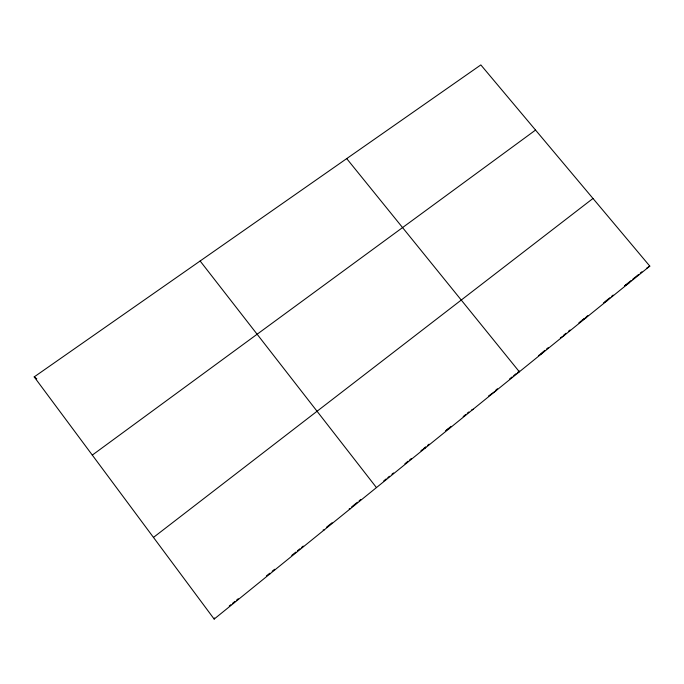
<?xml version="1.0" encoding="UTF-8"?>
<svg xmlns="http://www.w3.org/2000/svg" width="684" height="684" viewBox="0 0 684 684"><rect width="100%" height="100%" fill="white"/><g stroke="black" fill="none" stroke-linecap="round" stroke-linejoin="round"><path stroke-width="1.03" d="M214.16 619.08L649.8 266.119L480.835 64.92L34.2 376.901L214.16 619.08L214.511 617.968M229.251 606.024L230.884 604.699M232.526 603.374L234.98 601.381M236.621 600.056L238.254 598.731M266.409 575.928L269.727 573.243L270.094 573.756M272.172 571.26L274.617 569.276M291.752 555.399L295.83 552.099M297.472 550.765L299.951 548.756M301.61 547.414L303.26 546.08M326.371 527.355L332.073 522.747M351.644 506.895L357.424 502.21M359.083 500.868L360.733 499.534M383.758 480.886L386.203 478.903M387.837 477.577L389.47 476.261M391.915 474.277L393.548 472.952M404.877 463.778L408.091 461.17M409.69 459.87L411.298 458.571M420.942 450.765L422.541 449.465M423.345 448.815L425.799 446.823M427.44 445.498L429.073 444.173M445.429 430.929L451.098 426.337M463.179 416.556L465.599 414.598M467.206 413.29L468.822 411.982M488.504 396.036L496.456 390.359M495.866 390.077L497.482 388.768M509.623 378.936L512.051 376.969M513.667 375.661L516.095 373.695M517.745 372.353L519.404 371.01M540.864 353.637L544.934 350.336M546.567 349.011L548.192 347.694M563.616 335.203L566.027 333.253M568.438 331.304L570.037 330.004M578.869 322.848L581.272 320.899M584.538 318.257L582.075 320.249L586.034 317.786M586.188 316.923L587.83 315.598M605.049 301.644L609.906 297.711M611.522 296.403L613.138 295.086M631.11 280.534L624.475 285.912L628.861 283.091M632.768 279.192L638.574 274.489M640.233 273.147L641.891 271.804M153.472 537.41L592.985 198.463M92.306 455.091L535.546 130.071M646.739 268.119L649.8 266.119M603.433 302.952L607.606 300.31M560.41 337.802L564.146 335.519M538.419 355.612L541.925 353.525M517.728 372.746L519.361 371.805L346.711 158.611M471.353 410.186L473.191 409.203M447.071 429.603L449.576 428.346M424.089 448.473L425.576 447.789M349.165 508.905L350.516 508.597M323.122 529.997L324.156 529.955M34.2 376.901L36.782 378.851M200.138 260.997L376.448 487.589"/></g></svg>
